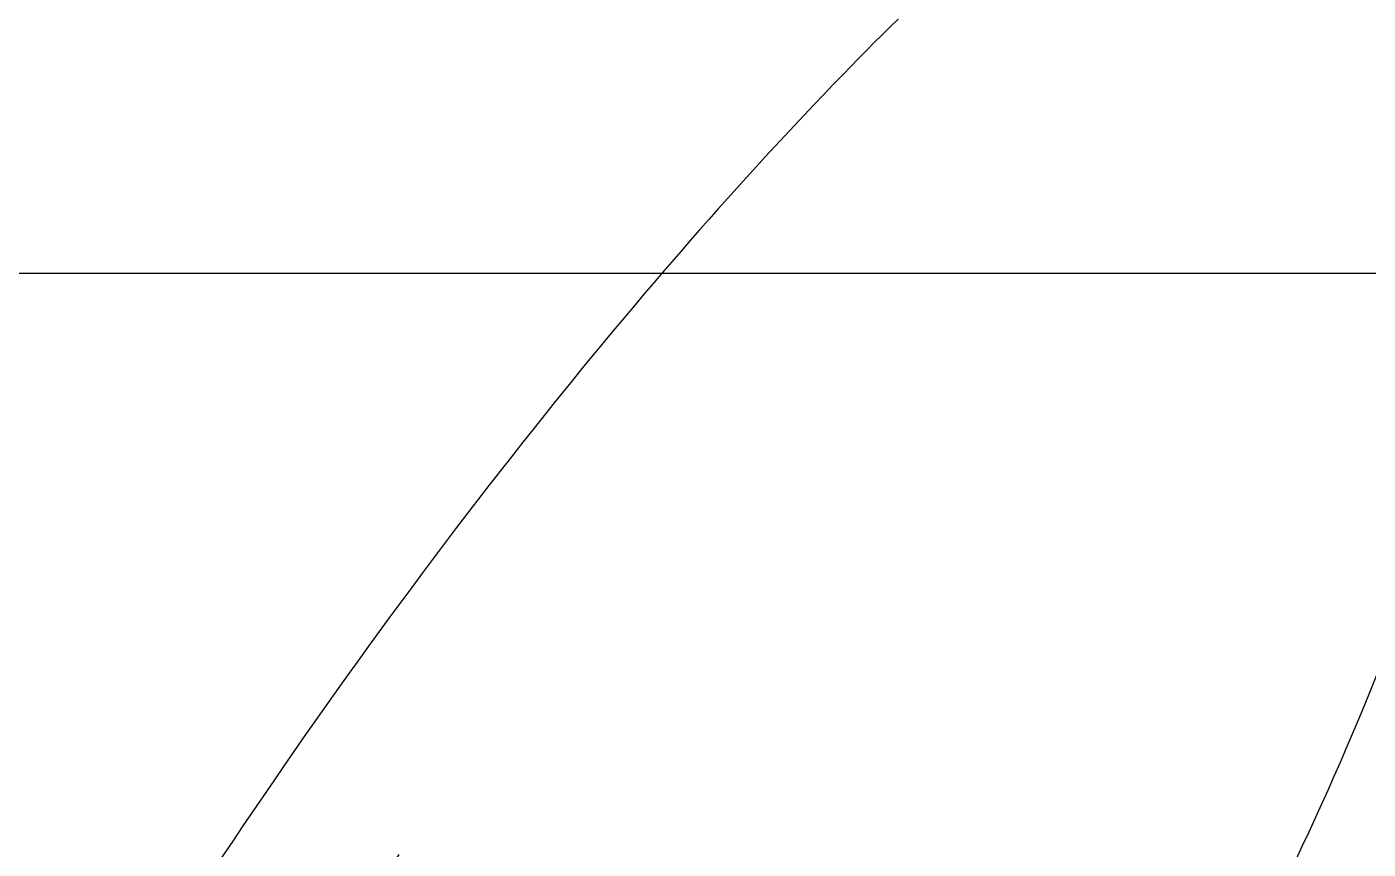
# Model space of a CAD drawing. Header units: millimetres. Extents: x 1321639 to 1366864, y -922319 to -736703.
# Drawn here: x 1352740.7 to 1353014.1, y -888449.4 to -888281.9 of the extents above; entities that cross this region are included whole.
import ezdxf

# ---------------------------------------------------------------- set-up
doc = ezdxf.new("R2010")
doc.units = ezdxf.units.MM

# ---------------------------------------------------------------- blocks, each defined once
blk = doc.blocks.new('dfvdvbvrtb')
at = {"lineweight": 25, "ltscale": 15}
blk.add_line((1504124.79, -144487.53), (1510617.08, -144487.53), dxfattribs=at)
at = {"lineweight": 30}
blk.add_open_spline([(1508414.87, -144611.47), (1508382.36, -144659.58), (1508319.35, -144752.84), (1508260.27, -144878.6), (1508227.02, -144970.85), (1508221.44, -145023.15), (1508220.05, -145060.71), (1508243.78, -145080.8), (1508275.38, -145078.1), (1508333.6, -145017.53), (1508407.43, -144931.47), (1508494.1, -144796.72), (1508569.53, -144687.64), (1508619.6, -144587.65), (1508648.11, -144506.48), (1508651.6, -144447.93), (1508652.47, -144395.2), (1508610.79, -144376.37), (1508558.35, -144397.54), (1508503.99, -144449.01), (1508438.97, -144523.83), (1508380.74, -144604.65), (1508332.88, -144681.41), (1508307.55, -144748.14), (1508301.41, -144804.38), (1508300.94, -144851.02), (1508332.1, -144876.77), (1508382.9, -144854.28), (1508423.53, -144801.88), (1508471.01, -144746.65), (1508508.84, -144718.86), (1508511.2, -144686.58), (1508473.13, -144724.54), (1508462.3, -144761.62), (1508425.17, -144826.22), (1508417.82, -144882.6), (1508399.21, -144922.42), (1508398.3, -144948.11), (1508404.47, -144973.36), (1508434.73, -144958.06), (1508478.21, -144913.51), (1508534.75, -144842.79), (1508595.25, -144779.2), (1508622.9, -144738.64), (1508640.03, -144716.22), (1508642.09, -144694.22), (1508613.51, -144701.65), (1508598.95, -144731.76), (1508578.77, -144770.02), (1508557.11, -144807.24), (1508547.89, -144839.43), (1508539.38, -144861.8), (1508550.1, -144878.28), (1508567.14, -144877.07), (1508602.81, -144844.26), (1508635.62, -144791), (1508679.83, -144731.62), (1508691.09, -144703.62), (1508694.23, -144676.73), (1508665.54, -144683.79), (1508648.94, -144706.79), (1508624.86, -144742.29), (1508593.78, -144786.62), (1508587.73, -144833.08), (1508581.25, -144867.98), (1508601.14, -144888.74), (1508630.57, -144875.87), (1508670.42, -144831.39), (1508719.33, -144769.12), (1508772.4, -144693.75), (1508786.92, -144638.16), (1508820.45, -144608.58), (1508803.96, -144578.72), (1508804.59, -144540.96), (1508829.57, -144507.67), (1508857.45, -144488.03), (1508891.01, -144491.58), (1508889.32, -144510.33), (1508888.33, -144521.38)], degree=3, knots=[0, 0, 0, 0, 33.496667, 64.919698, 80.424452, 89.37392, 95.929397, 100.545896, 105.730752, 112.297616, 147.527421, 173.280387, 204.144189, 224.178603, 238.003441, 252.993619, 259.397865, 265.521752, 275.538902, 290.195711, 308.745472, 332.757742, 347.709231, 361.010782, 373.395509, 380.831222, 386.565847, 393.223047, 409.506941, 425.353489, 434.979045, 436.458376, 440.071449, 453.398233, 468.091627, 479.037609, 486.776194, 492.376752, 494.84575, 498.981676, 506.238381, 535.206392, 548.175622, 557.385775, 563.397453, 564.636539, 568.64233, 575.163643, 584.17996, 593.624175, 599.744091, 603.890724, 606.564468, 609.515996, 612.358556, 634.215419, 646.458386, 651.296069, 654.872092, 658.450424, 664.200858, 672.003001, 683.522818, 694.594426, 699.200829, 702.973563, 708.548492, 714.81026, 738.365849, 753.906674, 767.505787, 771.414259, 777.005788, 784.132745, 792.718098, 799.796942, 803.511627, 808.83793, 808.83793, 808.83793, 808.83793], dxfattribs=at)

msp = doc.modelspace()

# ---------------------------------------------------------------- block references
at = {"xscale": 0.9554694104179444, "yscale": 0.9554694104179444, "zscale": 0.9554694104179444}
msp.add_blockref('dfvdvbvrtb', (-88427.806, -750278.649), dxfattribs=at)

doc.saveas('drawing.dxf')
